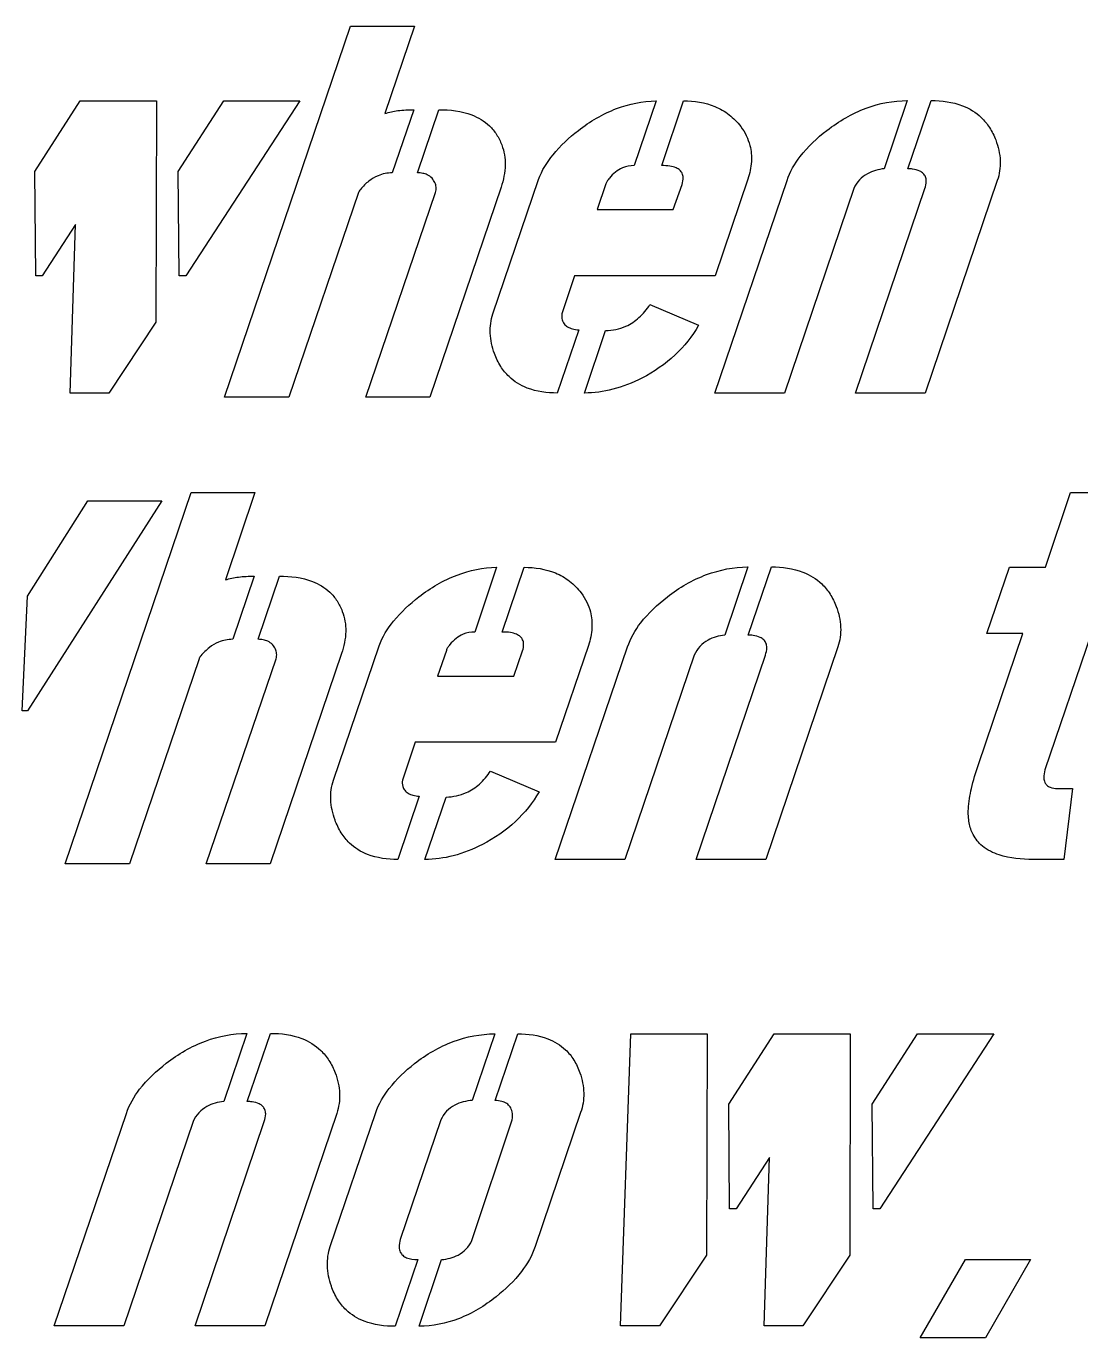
# Model space of a CAD drawing. Header units: inches. Extents: x 3.1 to 35.1, y -33.5 to 2.5.
# Drawn here: x 9.572 to 13.246, y -29.023 to -24.453 of the extents above; entities that cross this region are included whole.
import ezdxf

# ---------------------------------------------------------------- set-up
doc = ezdxf.new("R2010")
doc.units = ezdxf.units.IN
doc.header["$MEASUREMENT"] = 0

msp = doc.modelspace()

# ---------------------------------------------------------------- linework, layer by layer
for p, q in [((11.7666, -24.7135), (11.6905, -24.9389)), ((11.7866, -24.9389), (11.8626, -24.7135)), ((12.6417, -24.7121), (12.5616, -24.9496)), ((12.643, -24.9496), (12.7244, -24.7121)), ((10.9221, -24.7441), (10.8474, -24.9643)), ((10.9354, -24.9643), (11.0102, -24.7441)), ((11.1983, -25.4552), (11.357, -24.9869)), ((11.7452, -25.4232), (11.9146, -25.4952)), ((11.4971, -25.5112), (11.4224, -25.7313)), ((11.5171, -25.7313), (11.5905, -25.5139)), ((11.2109, -26.3385), (11.1349, -26.5639)), ((11.2309, -26.5639), (11.307, -26.3385)), ((12.0861, -26.3371), (12.006, -26.5746)), ((12.0874, -26.5746), (12.1688, -26.3371)), ((10.3665, -26.3691), (10.2918, -26.5893)), ((10.3798, -26.5893), (10.4545, -26.3691)), ((10.6426, -27.0802), (10.8014, -26.6119)), ((11.1896, -27.0482), (11.359, -27.1202)), ((10.9414, -27.1362), (10.8667, -27.3563)), ((10.9615, -27.3563), (11.0348, -27.1389)), ((10.3405, -27.9621), (10.2604, -28.1996)), ((10.3418, -28.1996), (10.4232, -27.9621)), ((11.2049, -27.9635), (11.1262, -28.1956)), ((11.2063, -28.1956), (11.285, -27.9635)), ((10.6313, -28.7052), (10.79, -28.2383)), ((11.5037, -28.2383), (11.345, -28.7052)), ((11.0168, -28.2636), (10.8754, -28.6798)), ((11.1249, -28.6838), (11.265, -28.2636)), ((10.9368, -28.7505), (10.8581, -28.9827)), ((10.9408, -28.9827), (11.0195, -28.7505))]:
    msp.add_line(p, q)
for points in [[(10.73, -25.0323), (10.4872, -25.746), (10.2631, -25.746), (10.702, -24.4533), (10.9248, -24.4533), (10.8221, -24.7575)], [(12.0867, -24.9856), (11.972, -25.3231), (11.4824, -25.3231), (11.4384, -25.4552)], [(12.4549, -25.019), (12.2135, -25.7313), (11.9707, -25.7313), (12.2228, -24.9909)], [(12.9552, -24.9909), (12.7044, -25.7313), (12.4616, -25.7313), (12.7031, -25.019)], [(11.2263, -25.0136), (10.9781, -25.746), (10.7553, -25.746), (10.9981, -25.0323)], [(11.5918, -25.0029), (11.5611, -25.0923), (11.8266, -25.0923), (11.8573, -25.0043)], [(10.1744, -26.6573), (9.9316, -27.371), (9.7075, -27.371), (10.1464, -26.0783), (10.3691, -26.0783), (10.2664, -26.3825)], [(12.8892, -27.0255), (13.0439, -26.5693), (12.9185, -26.5693), (12.9972, -26.3385), (13.1226, -26.3385), (13.2107, -26.0783), (13.4495, -26.0783), (13.3614, -26.3385), (13.4788, -26.3385), (13.4001, -26.5706), (13.2827, -26.5706), (13.1213, -27.0442)], [(10.6706, -26.6386), (10.4225, -27.371), (10.1997, -27.371), (10.4425, -26.6573)], [(11.5311, -26.6106), (11.4164, -26.9481), (10.9268, -26.9481), (10.8828, -27.0802)], [(11.0362, -26.6279), (11.0055, -26.7173), (11.271, -26.7173), (11.3016, -26.6293)], [(11.8993, -26.644), (11.6578, -27.3563), (11.415, -27.3563), (11.6672, -26.6159)], [(12.3996, -26.6159), (12.1488, -27.3563), (11.906, -27.3563), (12.1474, -26.644)], [(13.1653, -27.1095), (13.2173, -27.1095), (13.1866, -27.3563), (13.0799, -27.3563)], [(10.1537, -28.269), (9.9122, -28.9813), (9.6694, -28.9813), (9.9216, -28.2409)], [(10.654, -28.2409), (10.4032, -28.9813), (10.1604, -28.9813), (10.4018, -28.269)]]:
    msp.add_lwpolyline(points)
for points in [[(9.6027, -24.9589), (9.7602, -24.7135), (10.0256, -24.7135), (10.0243, -25.4845), (9.8602, -25.7313), (9.7255, -25.7313), (9.7441, -25.1444), (9.6281, -25.3231), (9.6054, -25.3231)], [(10.1017, -24.9589), (10.2604, -24.7135), (10.5259, -24.7135), (10.1283, -25.3231), (10.1057, -25.3231)], [(9.5767, -26.4385), (9.7875, -26.1063), (10.045, -26.1063), (9.5767, -26.8387), (9.558, -26.8387)], [(11.6785, -27.9635), (11.944, -27.9635), (11.9427, -28.7345), (11.7786, -28.9813), (11.6425, -28.9813)], [(12.02, -28.2089), (12.1774, -27.9635), (12.4429, -27.9635), (12.4416, -28.7345), (12.2775, -28.9813), (12.1428, -28.9813), (12.1614, -28.3944), (12.0454, -28.5731), (12.0227, -28.5731)], [(12.519, -28.2089), (12.6777, -27.9635), (12.9432, -27.9635), (12.5456, -28.5731), (12.523, -28.5731)], [(12.8445, -28.7505), (13.0713, -28.7505), (12.9138, -29.0227), (12.687, -29.0227)]]:
    msp.add_lwpolyline(points, close=True)
for points, knots in [([(11.4957, -24.8162), (11.5365, -24.785), (11.5808, -24.7587), (11.6732, -24.7236), (11.7191, -24.7144), (11.7666, -24.7135)], [0, 0, 0, 0, 0.3909347, 0.3909347, 0.7525892, 0.7525892, 0.7525892, 0.7525892]), ([(11.8626, -24.7135), (11.8998, -24.7135), (11.937, -24.7189), (11.9891, -24.7404), (12.0056, -24.7499), (12.0362, -24.7736), (12.0496, -24.7874), (12.0614, -24.8028)], [0, 0, 0, 0, 0.2832723, 0.2832723, 0.4295154, 0.4295154, 0.577475, 0.577475, 0.577475, 0.577475]), ([(12.3615, -24.8162), (12.4033, -24.784), (12.4488, -24.7572), (12.5445, -24.7216), (12.5923, -24.7126), (12.6417, -24.7121)], [0, 0, 0, 0, 0.4017642, 0.4017642, 0.7778119, 0.7778119, 0.7778119, 0.7778119]), ([(12.7244, -24.7121), (12.7615, -24.7121), (12.7993, -24.7169), (12.8584, -24.7398), (12.8804, -24.7533), (12.9103, -24.782), (12.9198, -24.7937), (12.9368, -24.82), (12.944, -24.8345), (12.9499, -24.8495)], [0, 0, 0, 0, 0.2823979, 0.2823979, 0.4822479, 0.4822479, 0.5978415, 0.5978415, 0.7206222, 0.7206222, 0.7206222, 0.7206222]), ([(10.8221, -24.7575), (10.8366, -24.7526), (10.8519, -24.7495), (10.8852, -24.7451), (10.9039, -24.7441), (10.9221, -24.7441)], [0, 0, 0, 0, 0.1165146, 0.1165146, 0.2556276, 0.2556276, 0.2556276, 0.2556276]), ([(11.0102, -24.7441), (11.0486, -24.7441), (11.0887, -24.7487), (11.1474, -24.7713), (11.1681, -24.7836), (11.1952, -24.8095), (11.2035, -24.8195), (11.218, -24.8419), (11.2241, -24.8541), (11.2289, -24.8669)], [0, 0, 0, 0, 0.2927828, 0.2927828, 0.4782269, 0.4782269, 0.5776986, 0.5776986, 0.6814826, 0.6814826, 0.6814826, 0.6814826]), ([(12.0614, -24.8028), (12.0763, -24.8229), (12.0873, -24.8448), (12.098, -24.8874), (12.0996, -24.9061), (12.0973, -24.9456), (12.093, -24.966), (12.0867, -24.9856)], [0, 0, 0, 0, 0.1902216, 0.1902216, 0.3344606, 0.3344606, 0.4917357, 0.4917357, 0.4917357, 0.4917357]), ([(11.357, -24.9869), (11.3686, -24.9556), (11.3866, -24.9268), (11.4332, -24.8695), (11.464, -24.8412), (11.4957, -24.8162)], [0, 0, 0, 0, 0.2547163, 0.2547163, 0.5628556, 0.5628556, 0.5628556, 0.5628556]), ([(12.2228, -24.9909), (12.2328, -24.9605), (12.2491, -24.9325), (12.2948, -24.873), (12.3277, -24.8426), (12.3615, -24.8162)], [0, 0, 0, 0, 0.2441904, 0.2441904, 0.571882, 0.571882, 0.571882, 0.571882]), ([(12.9499, -24.8495), (12.9586, -24.8729), (12.9643, -24.8973), (12.9661, -24.9458), (12.9628, -24.9687), (12.9552, -24.9909)], [0, 0, 0, 0, 0.1903067, 0.1903067, 0.3696106, 0.3696106, 0.3696106, 0.3696106]), ([(11.2289, -24.8669), (11.2375, -24.8894), (11.2414, -24.9128), (11.2405, -24.9631), (11.2349, -24.9889), (11.2263, -25.0136)], [0, 0, 0, 0, 0.1837753, 0.1837753, 0.3833824, 0.3833824, 0.3833824, 0.3833824]), ([(11.6905, -24.9389), (11.6764, -24.9389), (11.6627, -24.9413), (11.6408, -24.9504), (11.6327, -24.9553), (11.6172, -24.9675), (11.6101, -24.9749), (11.6038, -24.9829)], [0, 0, 0, 0, 0.1076722, 0.1076722, 0.1801889, 0.1801889, 0.2580855, 0.2580855, 0.2580855, 0.2580855]), ([(11.8573, -25.0043), (11.8596, -24.9966), (11.8612, -24.9883), (11.8606, -24.9753), (11.8595, -24.9704), (11.8555, -24.9618), (11.8529, -24.9583), (11.8457, -24.9517), (11.8411, -24.9489), (11.8295, -24.9439), (11.8221, -24.9421), (11.8056, -24.9394), (11.7959, -24.9389), (11.7866, -24.9389)], [0, 0, 0, 0, 0.0608787, 0.0608787, 0.0994011, 0.0994011, 0.1331243, 0.1331243, 0.173307, 0.173307, 0.2293628, 0.2293628, 0.3002935, 0.3002935, 0.3002935, 0.3002935]), ([(10.8474, -24.9643), (10.8303, -24.9643), (10.8139, -24.9675), (10.7866, -24.9788), (10.776, -24.9853), (10.7553, -25.0013), (10.7455, -25.0111), (10.7367, -25.0216)], [0, 0, 0, 0, 0.1301316, 0.1301316, 0.225091, 0.225091, 0.3297407, 0.3297407, 0.3297407, 0.3297407]), ([(10.9861, -24.9829), (10.9814, -24.9778), (10.9758, -24.9738), (10.9645, -24.9685), (10.9592, -24.9669), (10.9478, -24.9647), (10.9416, -24.9643), (10.9354, -24.9643)], [0, 0, 0, 0, 0.0533999, 0.0533999, 0.0950708, 0.0950708, 0.1419359, 0.1419359, 0.1419359, 0.1419359]), ([(10.9981, -25.0323), (11, -25.0263), (11.0008, -25.0202), (10.9998, -25.0085), (10.9983, -25.0033), (10.9935, -24.9928), (10.99, -24.9876), (10.9861, -24.9829)], [0, 0, 0, 0, 0.0477213, 0.0477213, 0.0894301, 0.0894301, 0.1359555, 0.1359555, 0.1359555, 0.1359555]), ([(11.6038, -24.9829), (11.601, -24.9861), (11.5983, -24.9896), (11.5943, -24.9963), (11.5928, -24.9996), (11.5918, -25.0029)], [0, 0, 0, 0, 0.03242563, 0.03242563, 0.0592663, 0.0592663, 0.0592663, 0.0592663]), ([(12.5616, -24.9496), (12.5413, -24.952), (12.5211, -24.9572), (12.4926, -24.9729), (12.4831, -24.9801), (12.4666, -24.9979), (12.4601, -25.0079), (12.4549, -25.019)], [0, 0, 0, 0, 0.1560635, 0.1560635, 0.2476513, 0.2476513, 0.3401971, 0.3401971, 0.3401971, 0.3401971]), ([(12.6604, -24.9509), (12.6576, -24.9505), (12.6548, -24.9501), (12.649, -24.9497), (12.646, -24.9496), (12.643, -24.9496)], [0, 0, 0, 0, 0.02131891, 0.02131891, 0.04418836, 0.04418836, 0.04418836, 0.04418836]), ([(12.7031, -25.019), (12.7059, -25.0108), (12.708, -25.0017), (12.7079, -24.9877), (12.707, -24.9825), (12.7032, -24.9734), (12.7007, -24.9697), (12.6939, -24.9629), (12.6895, -24.9601), (12.6773, -24.9543), (12.6687, -24.9522), (12.6604, -24.9509)], [0, 0, 0, 0, 0.0660233, 0.0660233, 0.1066, 0.1066, 0.1410144, 0.1410144, 0.1800168, 0.1800168, 0.2438574, 0.2438574, 0.2438574, 0.2438574]), ([(10.7367, -25.0216), (10.7352, -25.0235), (10.7336, -25.0256), (10.7314, -25.0292), (10.7305, -25.0308), (10.73, -25.0323)], [0, 0, 0, 0, 0.01826507, 0.01826507, 0.03200885, 0.03200885, 0.03200885, 0.03200885]), ([(11.5905, -25.5139), (11.6151, -25.5132), (11.6389, -25.5084), (11.6781, -25.4909), (11.6933, -25.4808), (11.7217, -25.4553), (11.7344, -25.4398), (11.7452, -25.4232)], [0, 0, 0, 0, 0.1875295, 0.1875295, 0.3274403, 0.3274403, 0.4788506, 0.4788506, 0.4788506, 0.4788506]), ([(11.2036, -25.5939), (11.1952, -25.5709), (11.1899, -25.547), (11.188, -25.4995), (11.1911, -25.4771), (11.1983, -25.4552)], [0, 0, 0, 0, 0.1864938, 0.1864938, 0.3619601, 0.3619601, 0.3619601, 0.3619601]), ([(11.4384, -25.4552), (11.4376, -25.4623), (11.4378, -25.4697), (11.4411, -25.4816), (11.4434, -25.4863), (11.4498, -25.4945), (11.4537, -25.4978), (11.4634, -25.5036), (11.4692, -25.5059), (11.4822, -25.5095), (11.4897, -25.5106), (11.4971, -25.5112)], [0, 0, 0, 0, 0.0546635, 0.0546635, 0.0945088, 0.0945088, 0.1339953, 0.1339953, 0.1804319, 0.1804319, 0.2366498, 0.2366498, 0.2366498, 0.2366498]), ([(11.9146, -25.4952), (11.8926, -25.5339), (11.8651, -25.5683), (11.7981, -25.6308), (11.759, -25.6574), (11.7172, -25.6793)], [0, 0, 0, 0, 0.3390638, 0.3390638, 0.6988259, 0.6988259, 0.6988259, 0.6988259]), ([(11.4224, -25.7313), (11.3868, -25.7313), (11.3505, -25.7267), (11.2937, -25.7046), (11.2724, -25.6916), (11.2431, -25.6633), (11.2335, -25.6513), (11.2164, -25.6243), (11.2093, -25.6094), (11.2036, -25.5939)], [0, 0, 0, 0, 0.2710846, 0.2710846, 0.4640273, 0.4640273, 0.5815354, 0.5815354, 0.7070764, 0.7070764, 0.7070764, 0.7070764]), ([(11.7172, -25.6793), (11.6848, -25.6957), (11.6509, -25.7092), (11.5835, -25.7267), (11.5505, -25.7313), (11.5171, -25.7313)], [0, 0, 0, 0, 0.2765005, 0.2765005, 0.5311561, 0.5311561, 0.5311561, 0.5311561]), ([(10.9401, -26.4412), (10.9809, -26.41), (11.0252, -26.3837), (11.1176, -26.3486), (11.1635, -26.3394), (11.2109, -26.3385)], [0, 0, 0, 0, 0.3909347, 0.3909347, 0.7525892, 0.7525892, 0.7525892, 0.7525892]), ([(11.307, -26.3385), (11.3442, -26.3385), (11.3814, -26.3439), (11.4335, -26.3654), (11.45, -26.3749), (11.4805, -26.3986), (11.494, -26.4124), (11.5058, -26.4278)], [0, 0, 0, 0, 0.2832723, 0.2832723, 0.4295154, 0.4295154, 0.577475, 0.577475, 0.577475, 0.577475]), ([(11.8059, -26.4412), (11.8477, -26.409), (11.8932, -26.3822), (11.9889, -26.3466), (12.0367, -26.3376), (12.0861, -26.3371)], [0, 0, 0, 0, 0.4017642, 0.4017642, 0.7778119, 0.7778119, 0.7778119, 0.7778119]), ([(12.1688, -26.3371), (12.2058, -26.3371), (12.2437, -26.3419), (12.3028, -26.3648), (12.3248, -26.3783), (12.3547, -26.407), (12.3642, -26.4187), (12.3812, -26.445), (12.3884, -26.4595), (12.3942, -26.4745)], [0, 0, 0, 0, 0.2823979, 0.2823979, 0.4822479, 0.4822479, 0.5978415, 0.5978415, 0.7206222, 0.7206222, 0.7206222, 0.7206222]), ([(10.2664, -26.3825), (10.2809, -26.3776), (10.2963, -26.3745), (10.3295, -26.3701), (10.3482, -26.3691), (10.3665, -26.3691)], [0, 0, 0, 0, 0.1165146, 0.1165146, 0.2556276, 0.2556276, 0.2556276, 0.2556276]), ([(10.4545, -26.3691), (10.4929, -26.3691), (10.5331, -26.3737), (10.5918, -26.3963), (10.6125, -26.4086), (10.6396, -26.4345), (10.6479, -26.4445), (10.6624, -26.4669), (10.6685, -26.4791), (10.6733, -26.4919)], [0, 0, 0, 0, 0.2927828, 0.2927828, 0.4782269, 0.4782269, 0.5776986, 0.5776986, 0.6814826, 0.6814826, 0.6814826, 0.6814826]), ([(10.8014, -26.6119), (10.813, -26.5806), (10.831, -26.5518), (10.8776, -26.4945), (10.9084, -26.4662), (10.9401, -26.4412)], [0, 0, 0, 0, 0.2547163, 0.2547163, 0.5628556, 0.5628556, 0.5628556, 0.5628556]), ([(11.5058, -26.4278), (11.5207, -26.4479), (11.5317, -26.4698), (11.5424, -26.5124), (11.5439, -26.5311), (11.5417, -26.5706), (11.5374, -26.591), (11.5311, -26.6106)], [0, 0, 0, 0, 0.1902216, 0.1902216, 0.3344606, 0.3344606, 0.4917357, 0.4917357, 0.4917357, 0.4917357]), ([(11.6672, -26.6159), (11.6772, -26.5855), (11.6934, -26.5575), (11.7392, -26.498), (11.7721, -26.4676), (11.8059, -26.4412)], [0, 0, 0, 0, 0.2441904, 0.2441904, 0.571882, 0.571882, 0.571882, 0.571882]), ([(10.6733, -26.4919), (10.6819, -26.5144), (10.6858, -26.5378), (10.6848, -26.5881), (10.6793, -26.6139), (10.6706, -26.6386)], [0, 0, 0, 0, 0.1837753, 0.1837753, 0.3833824, 0.3833824, 0.3833824, 0.3833824]), ([(12.3942, -26.4745), (12.403, -26.4979), (12.4086, -26.5223), (12.4105, -26.5708), (12.4071, -26.5937), (12.3996, -26.6159)], [0, 0, 0, 0, 0.1903067, 0.1903067, 0.3696106, 0.3696106, 0.3696106, 0.3696106]), ([(10.2918, -26.5893), (10.2747, -26.5893), (10.2582, -26.5925), (10.231, -26.6038), (10.2204, -26.6103), (10.1996, -26.6263), (10.1899, -26.6361), (10.181, -26.6466)], [0, 0, 0, 0, 0.1301316, 0.1301316, 0.225091, 0.225091, 0.3297407, 0.3297407, 0.3297407, 0.3297407]), ([(10.4305, -26.6079), (10.4257, -26.6028), (10.4201, -26.5988), (10.4088, -26.5935), (10.4036, -26.5919), (10.3922, -26.5897), (10.386, -26.5893), (10.3798, -26.5893)], [0, 0, 0, 0, 0.0533999, 0.0533999, 0.0950708, 0.0950708, 0.1419359, 0.1419359, 0.1419359, 0.1419359]), ([(11.1349, -26.5639), (11.1208, -26.5639), (11.107, -26.5663), (11.0852, -26.5754), (11.0771, -26.5803), (11.0616, -26.5925), (11.0545, -26.5999), (11.0482, -26.6079)], [0, 0, 0, 0, 0.1076722, 0.1076722, 0.1801889, 0.1801889, 0.2580855, 0.2580855, 0.2580855, 0.2580855]), ([(11.3016, -26.6293), (11.304, -26.6216), (11.3056, -26.6133), (11.3049, -26.6003), (11.3039, -26.5954), (11.2999, -26.5868), (11.2972, -26.5833), (11.2901, -26.5767), (11.2855, -26.5739), (11.2739, -26.5689), (11.2664, -26.5671), (11.25, -26.5644), (11.2402, -26.5639), (11.2309, -26.5639)], [0, 0, 0, 0, 0.0608787, 0.0608787, 0.0994011, 0.0994011, 0.1331243, 0.1331243, 0.173307, 0.173307, 0.2293628, 0.2293628, 0.3002935, 0.3002935, 0.3002935, 0.3002935]), ([(12.006, -26.5746), (11.9857, -26.577), (11.9654, -26.5822), (11.9369, -26.5979), (11.9275, -26.6051), (11.911, -26.6229), (11.9044, -26.6329), (11.8993, -26.644)], [0, 0, 0, 0, 0.1560635, 0.1560635, 0.2476513, 0.2476513, 0.3401971, 0.3401971, 0.3401971, 0.3401971]), ([(12.1047, -26.5759), (12.102, -26.5755), (12.0992, -26.5751), (12.0934, -26.5747), (12.0904, -26.5746), (12.0874, -26.5746)], [0, 0, 0, 0, 0.02131891, 0.02131891, 0.04418836, 0.04418836, 0.04418836, 0.04418836]), ([(12.1474, -26.644), (12.1502, -26.6358), (12.1523, -26.6267), (12.1522, -26.6127), (12.1514, -26.6075), (12.1476, -26.5984), (12.1451, -26.5947), (12.1382, -26.5879), (12.1339, -26.5851), (12.1217, -26.5793), (12.113, -26.5772), (12.1047, -26.5759)], [0, 0, 0, 0, 0.0660233, 0.0660233, 0.1066, 0.1066, 0.1410144, 0.1410144, 0.1800168, 0.1800168, 0.2438574, 0.2438574, 0.2438574, 0.2438574]), ([(10.4425, -26.6573), (10.4444, -26.6513), (10.4452, -26.6452), (10.4441, -26.6335), (10.4427, -26.6283), (10.4379, -26.6178), (10.4344, -26.6126), (10.4305, -26.6079)], [0, 0, 0, 0, 0.0477213, 0.0477213, 0.0894301, 0.0894301, 0.1359555, 0.1359555, 0.1359555, 0.1359555]), ([(11.0482, -26.6079), (11.0454, -26.6111), (11.0427, -26.6146), (11.0387, -26.6213), (11.0371, -26.6246), (11.0362, -26.6279)], [0, 0, 0, 0, 0.03242563, 0.03242563, 0.0592663, 0.0592663, 0.0592663, 0.0592663]), ([(10.181, -26.6466), (10.1795, -26.6485), (10.178, -26.6506), (10.1757, -26.6542), (10.1749, -26.6558), (10.1744, -26.6573)], [0, 0, 0, 0, 0.01826507, 0.01826507, 0.03200885, 0.03200885, 0.03200885, 0.03200885]), ([(11.0348, -27.1389), (11.0594, -27.1382), (11.0833, -27.1334), (11.1225, -27.1159), (11.1376, -27.1058), (11.1661, -27.0803), (11.1787, -27.0648), (11.1896, -27.0482)], [0, 0, 0, 0, 0.1875295, 0.1875295, 0.3274403, 0.3274403, 0.4788506, 0.4788506, 0.4788506, 0.4788506]), ([(12.8545, -27.1802), (12.8559, -27.1564), (12.8599, -27.1321), (12.8714, -27.0809), (12.8798, -27.0526), (12.8892, -27.0255)], [0, 0, 0, 0, 0.1818206, 0.1818206, 0.4005944, 0.4005944, 0.4005944, 0.4005944]), ([(13.1213, -27.0442), (13.1189, -27.053), (13.1171, -27.0629), (13.1178, -27.0775), (13.1188, -27.0829), (13.1227, -27.0917), (13.1251, -27.095), (13.1314, -27.1009), (13.1351, -27.1031), (13.1469, -27.108), (13.156, -27.1093), (13.1653, -27.1095)], [0, 0, 0, 0, 0.0700841, 0.0700841, 0.1113124, 0.1113124, 0.1432088, 0.1432088, 0.1763216, 0.1763216, 0.2400763, 0.2400763, 0.2400763, 0.2400763]), ([(10.648, -27.2189), (10.6396, -27.1959), (10.6342, -27.172), (10.6324, -27.1245), (10.6355, -27.1021), (10.6426, -27.0802)], [0, 0, 0, 0, 0.1864938, 0.1864938, 0.3619601, 0.3619601, 0.3619601, 0.3619601]), ([(10.8828, -27.0802), (10.882, -27.0873), (10.8822, -27.0947), (10.8855, -27.1066), (10.8877, -27.1113), (10.8942, -27.1195), (10.8981, -27.1228), (10.9078, -27.1286), (10.9136, -27.1309), (10.9266, -27.1345), (10.9341, -27.1356), (10.9414, -27.1362)], [0, 0, 0, 0, 0.0546635, 0.0546635, 0.0945088, 0.0945088, 0.1339953, 0.1339953, 0.1804319, 0.1804319, 0.2366498, 0.2366498, 0.2366498, 0.2366498]), ([(11.359, -27.1202), (11.337, -27.1589), (11.3095, -27.1933), (11.2424, -27.2558), (11.2034, -27.2824), (11.1616, -27.3043)], [0, 0, 0, 0, 0.3390638, 0.3390638, 0.6988259, 0.6988259, 0.6988259, 0.6988259]), ([(13.0799, -27.3563), (13.0411, -27.3563), (12.999, -27.3527), (12.9408, -27.3337), (12.9204, -27.3238), (12.8899, -27.2983), (12.8792, -27.2851), (12.8646, -27.2569), (12.8601, -27.2431), (12.8545, -27.2129), (12.8537, -27.1965), (12.8545, -27.1802)], [0, 0, 0, 0, 0.2956039, 0.2956039, 0.4654521, 0.4654521, 0.5971207, 0.5971207, 0.707052, 0.707052, 0.8304993, 0.8304993, 0.8304993, 0.8304993]), ([(10.8667, -27.3563), (10.8312, -27.3563), (10.7948, -27.3517), (10.738, -27.3296), (10.7168, -27.3166), (10.6874, -27.2883), (10.6778, -27.2763), (10.6608, -27.2493), (10.6537, -27.2344), (10.648, -27.2189)], [0, 0, 0, 0, 0.2710846, 0.2710846, 0.4640273, 0.4640273, 0.5815354, 0.5815354, 0.7070764, 0.7070764, 0.7070764, 0.7070764]), ([(11.1616, -27.3043), (11.1292, -27.3207), (11.0953, -27.3342), (11.0278, -27.3517), (10.9949, -27.3563), (10.9615, -27.3563)], [0, 0, 0, 0, 0.2765005, 0.2765005, 0.5311561, 0.5311561, 0.5311561, 0.5311561]), ([(10.0603, -28.0662), (10.1021, -28.034), (10.1476, -28.0072), (10.2433, -27.9716), (10.2911, -27.9626), (10.3405, -27.9621)], [0, 0, 0, 0, 0.4017642, 0.4017642, 0.7778119, 0.7778119, 0.7778119, 0.7778119]), ([(10.4232, -27.9621), (10.4602, -27.9621), (10.4981, -27.9669), (10.5572, -27.9898), (10.5792, -28.0033), (10.6091, -28.032), (10.6186, -28.0437), (10.6356, -28.07), (10.6428, -28.0845), (10.6486, -28.0995)], [0, 0, 0, 0, 0.2823979, 0.2823979, 0.4822479, 0.4822479, 0.5978415, 0.5978415, 0.7206222, 0.7206222, 0.7206222, 0.7206222]), ([(10.9248, -28.0675), (10.9661, -28.0355), (11.0111, -28.009), (11.1069, -27.9735), (11.1551, -27.9644), (11.2049, -27.9635)], [0, 0, 0, 0, 0.3985626, 0.3985626, 0.778081, 0.778081, 0.778081, 0.778081]), ([(11.285, -27.9635), (11.3203, -27.9635), (11.3564, -27.968), (11.4124, -27.9896), (11.4332, -28.0023), (11.4623, -28.03), (11.4718, -28.042), (11.4887, -28.069), (11.4956, -28.084), (11.5011, -28.0995)], [0, 0, 0, 0, 0.2689088, 0.2689088, 0.4572179, 0.4572179, 0.5745393, 0.5745393, 0.6998636, 0.6998636, 0.6998636, 0.6998636]), ([(9.9216, -28.2409), (9.9316, -28.2105), (9.9478, -28.1825), (9.9936, -28.123), (10.0265, -28.0926), (10.0603, -28.0662)], [0, 0, 0, 0, 0.2441904, 0.2441904, 0.571882, 0.571882, 0.571882, 0.571882]), ([(10.6486, -28.0995), (10.6574, -28.1229), (10.663, -28.1473), (10.6649, -28.1958), (10.6615, -28.2187), (10.654, -28.2409)], [0, 0, 0, 0, 0.1903067, 0.1903067, 0.3696106, 0.3696106, 0.3696106, 0.3696106]), ([(10.79, -28.2383), (10.8004, -28.2077), (10.8171, -28.1796), (10.862, -28.1219), (10.8929, -28.0929), (10.9248, -28.0675)], [0, 0, 0, 0, 0.2461082, 0.2461082, 0.55703, 0.55703, 0.55703, 0.55703]), ([(11.5011, -28.0995), (11.509, -28.1226), (11.514, -28.1465), (11.5149, -28.194), (11.5113, -28.2165), (11.5037, -28.2383)], [0, 0, 0, 0, 0.1859529, 0.1859529, 0.3619187, 0.3619187, 0.3619187, 0.3619187]), ([(10.2604, -28.1996), (10.2401, -28.202), (10.2198, -28.2072), (10.1913, -28.2229), (10.1819, -28.2301), (10.1654, -28.2479), (10.1588, -28.2579), (10.1537, -28.269)], [0, 0, 0, 0, 0.1560635, 0.1560635, 0.2476513, 0.2476513, 0.3401971, 0.3401971, 0.3401971, 0.3401971]), ([(10.3591, -28.2009), (10.3564, -28.2005), (10.3536, -28.2001), (10.3478, -28.1997), (10.3448, -28.1996), (10.3418, -28.1996)], [0, 0, 0, 0, 0.02131891, 0.02131891, 0.04418836, 0.04418836, 0.04418836, 0.04418836]), ([(10.4018, -28.269), (10.4046, -28.2608), (10.4067, -28.2517), (10.4066, -28.2377), (10.4058, -28.2325), (10.402, -28.2234), (10.3995, -28.2197), (10.3926, -28.2129), (10.3883, -28.2101), (10.3761, -28.2043), (10.3674, -28.2022), (10.3591, -28.2009)], [0, 0, 0, 0, 0.0660233, 0.0660233, 0.1066, 0.1066, 0.1410144, 0.1410144, 0.1800168, 0.1800168, 0.2438574, 0.2438574, 0.2438574, 0.2438574]), ([(11.1262, -28.1956), (11.1053, -28.1976), (11.0841, -28.2024), (11.0546, -28.2177), (11.0449, -28.2248), (11.0282, -28.2425), (11.0217, -28.2525), (11.0168, -28.2636)], [0, 0, 0, 0, 0.160242, 0.160242, 0.2527267, 0.2527267, 0.3450006, 0.3450006, 0.3450006, 0.3450006]), ([(11.265, -28.2636), (11.2663, -28.2542), (11.2667, -28.2443), (11.2634, -28.229), (11.2612, -28.2233), (11.2547, -28.2137), (11.2508, -28.2099), (11.2409, -28.2033), (11.235, -28.2009), (11.2216, -28.1971), (11.2138, -28.196), (11.2063, -28.1956)], [0, 0, 0, 0, 0.072211, 0.072211, 0.1189479, 0.1189479, 0.1607822, 0.1607822, 0.2089887, 0.2089887, 0.2667635, 0.2667635, 0.2667635, 0.2667635]), ([(10.8754, -28.6798), (10.8729, -28.6887), (10.8711, -28.6984), (10.8718, -28.7134), (10.873, -28.7189), (10.8775, -28.7284), (10.8803, -28.7321), (10.8878, -28.739), (10.8925, -28.7417), (10.9089, -28.7486), (10.9228, -28.7503), (10.9368, -28.7505)], [0, 0, 0, 0, 0.0704499, 0.0704499, 0.1135772, 0.1135772, 0.1499857, 0.1499857, 0.1909354, 0.1909354, 0.2848872, 0.2848872, 0.2848872, 0.2848872]), ([(11.0195, -28.7505), (11.0394, -28.7485), (11.0592, -28.7437), (11.0873, -28.7288), (11.0967, -28.7218), (11.1131, -28.7045), (11.1197, -28.6947), (11.1249, -28.6838)], [0, 0, 0, 0, 0.1521388, 0.1521388, 0.2423655, 0.2423655, 0.3335814, 0.3335814, 0.3335814, 0.3335814]), ([(10.6353, -28.8426), (10.6274, -28.8196), (10.6223, -28.7958), (10.621, -28.7489), (10.6241, -28.7267), (10.6313, -28.7052)], [0, 0, 0, 0, 0.1849979, 0.1849979, 0.3579647, 0.3579647, 0.3579647, 0.3579647]), ([(11.345, -28.7052), (11.3347, -28.7367), (11.3178, -28.7656), (11.2724, -28.8246), (11.2412, -28.8541), (11.2089, -28.8799)], [0, 0, 0, 0, 0.2524055, 0.2524055, 0.5679557, 0.5679557, 0.5679557, 0.5679557]), ([(10.8581, -28.9827), (10.8215, -28.9827), (10.784, -28.9781), (10.7262, -28.9559), (10.7049, -28.943), (10.6751, -28.9146), (10.6652, -28.9022), (10.6479, -28.8742), (10.6408, -28.8587), (10.6353, -28.8426)], [0, 0, 0, 0, 0.2783594, 0.2783594, 0.4708585, 0.4708585, 0.592179, 0.592179, 0.7216749, 0.7216749, 0.7216749, 0.7216749]), ([(11.2089, -28.8799), (11.1693, -28.9116), (11.1259, -28.9382), (11.0342, -28.9733), (10.9883, -28.9822), (10.9408, -28.9827)], [0, 0, 0, 0, 0.3865927, 0.3865927, 0.7484413, 0.7484413, 0.7484413, 0.7484413])]:
    msp.add_open_spline(points, degree=3, knots=knots)

doc.saveas('drawing.dxf')
